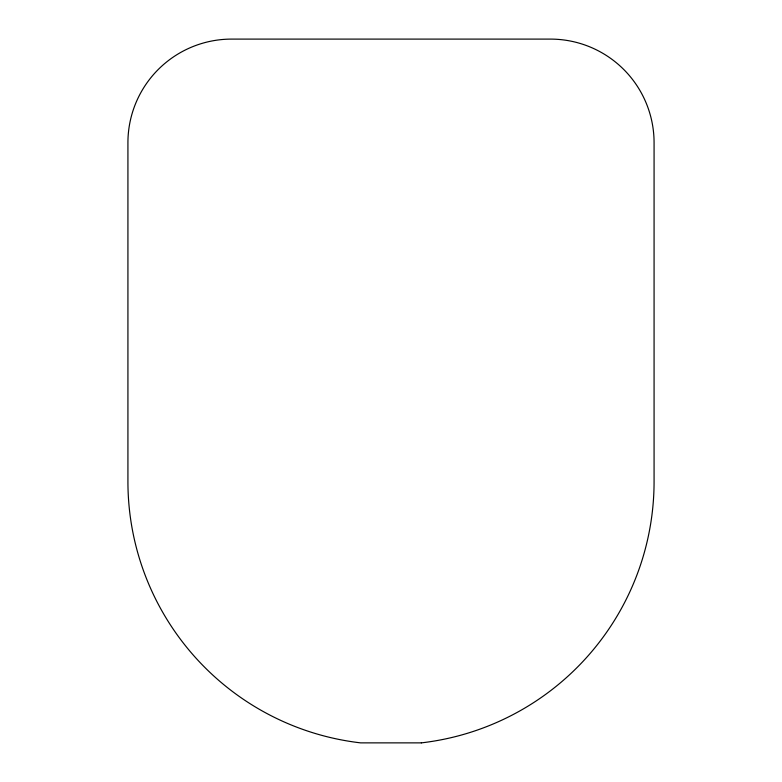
<?xml version="1.0" encoding="UTF-8"?>
<svg xmlns="http://www.w3.org/2000/svg" width="782" height="782" viewBox="0 0 782 782"><rect width="100%" height="100%" fill="white"/><g stroke="black" fill="none" stroke-linecap="round" stroke-linejoin="round"><path stroke-width="1.17" d="M421.351 742.871L360.649 742.871A263.075 263.075 0 0 1 127.925 481.556L127.925 142.735A103.635 103.635 0 0 1 231.56 39.1L550.44 39.1A103.635 103.635 0 0 1 654.075 142.735L654.075 481.556A263.075 263.075 0 0 1 421.351 742.871"/></g></svg>
